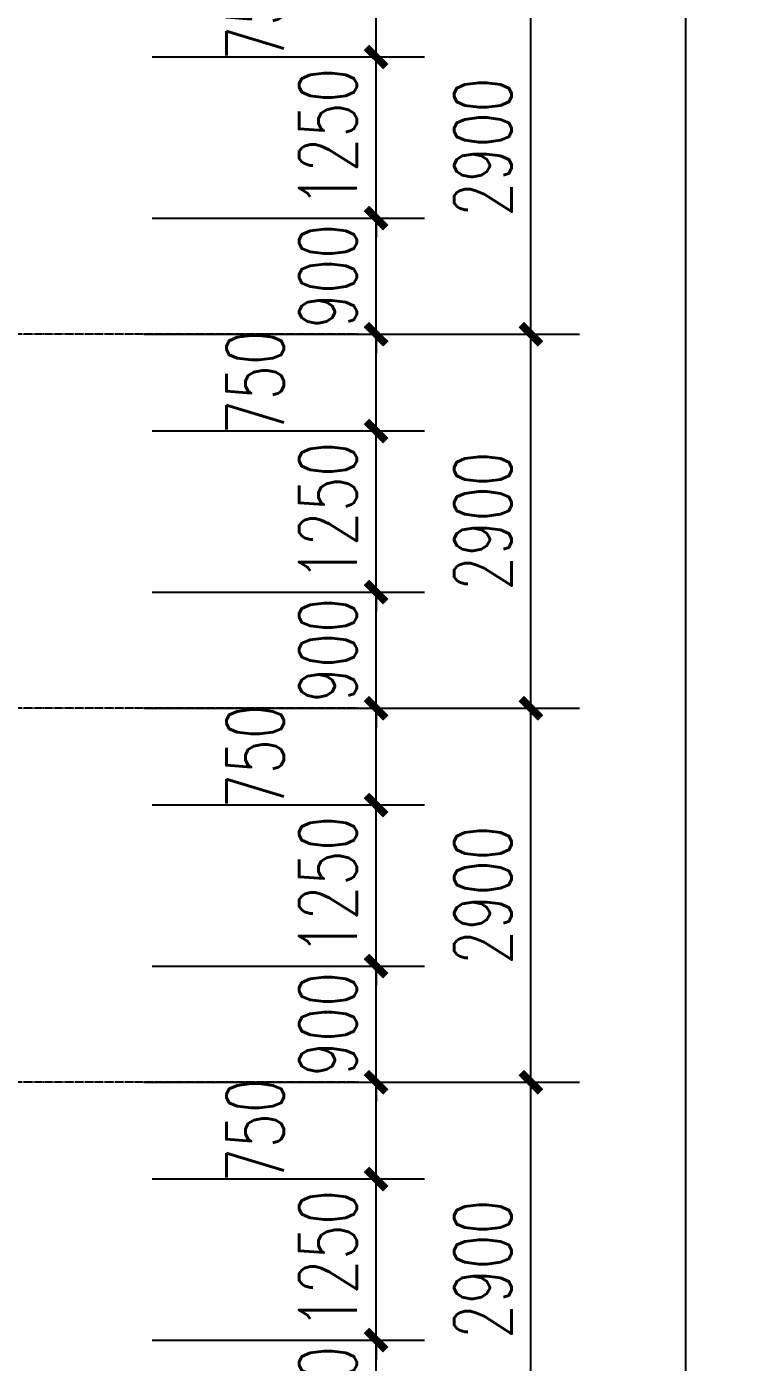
# Model space of a CAD drawing. Header units: millimetres. Extents: x 43 to 235305, y 0 to 139712.
# Drawn here: x 132027 to 137509, y 26020 to 36375 of the extents above; entities that cross this region are included whole.
import ezdxf

# ---------------------------------------------------------------- set-up
doc = ezdxf.new("R2010")
doc.units = ezdxf.units.MM
doc.linetypes.add('DOTE', pattern=[2.42, 2, -0.2, 0.02, -0.2])
for name, color, linetype in [('A-AXIS', 1, 'DOTE'), ('A-DRWD-DIMS', 144, 'Continuous'), ('AXIS', 3, 'Continuous'), ('PUB_DIM', 3, 'Continuous')]:
    doc.layers.add(name, color=color, linetype=linetype)
doc.styles.add('_TCH_DIM_T3', font='SIMPLEX', dxfattribs={"width": 0.705882, "bigfont": 'GBCBIG'})
doc.dimstyles.new('_TCH_ARCH&&150', dxfattribs={"dimtxt": 446.25, "dimasz": 150, "dimexe": 375, "dimexo": 450, "dimgap": 150, "dimtad": 1, "dimdec": 0, "dimzin": 0, "dimdsep": 46, "dimtxsty": '_TCH_DIM_T3', "dimblk": 'ARCHTICK', "dimcen": 0.09, "dimclrt": 7, "dimazin": 2, "dimtfac": 1, "dimtdec": 0, "dimtix": 1, "dimtmove": 2, "dimatfit": 3, "dimfxl": 1, "dimtolj": 1, "dimtzin": 0, "dimarcsym": 0})

# ---------------------------------------------------------------- blocks, each defined once
blk = doc.blocks.new('_ArchTick')
at = {"color": 0, "linetype": 'ByBlock', "const_width": 0.4}
blk.add_lwpolyline([(-0.5, -0.5), (0.5, 0.5)], dxfattribs=at)
blk = doc.blocks.new('*D3922')
at = {"layer": 'AXIS', "color": 0, "lineweight": -2, "transparency": 16777216}
for p, q in [((132934, 28191), (136309, 28191)), ((135934, 25291), (135934, 28191)), ((132934, 25291), (136309, 25291))]:
    blk.add_line(p, q, dxfattribs=at)
at = {"layer": 'Defpoints', "color": 0, "transparency": 16777216}
for p in [(132484, 28191), (135934, 28191), (132484, 25291)]:
    blk.add_point(p, dxfattribs=at)
at = {"layer": 'AXIS', "color": 0, "lineweight": -2, "transparency": 16777216, "xscale": 150, "yscale": 150, "zscale": 150}
for p, rotation in [((135934, 28191), 90), ((135934, 25291), 270)]:
    blk.add_blockref('_ArchTick', p, dxfattribs=dict(at, rotation=rotation))
at = {"layer": 'AXIS', "color": 7, "transparency": 16777216, "insert": (135561, 26741), "char_height": 446.2, "attachment_point": 5, "rotation": 90, "style": '_TCH_DIM_T3'}
blk.add_mtext('\\A1;2900', dxfattribs=at)
blk = doc.blocks.new('*D3923')
at = {"layer": 'AXIS', "color": 0, "lineweight": -2, "transparency": 16777216}
for p, q in [((132934, 31091), (136309, 31091)), ((135934, 28191), (135934, 31091)), ((132934, 28191), (136309, 28191))]:
    blk.add_line(p, q, dxfattribs=at)
at = {"layer": 'Defpoints', "color": 0, "transparency": 16777216}
for p in [(132484, 31091), (135934, 31091), (132484, 28191)]:
    blk.add_point(p, dxfattribs=at)
at = {"layer": 'AXIS', "color": 0, "lineweight": -2, "transparency": 16777216, "xscale": 150, "yscale": 150, "zscale": 150}
for p, rotation in [((135934, 31091), 90), ((135934, 28191), 270)]:
    blk.add_blockref('_ArchTick', p, dxfattribs=dict(at, rotation=rotation))
at = {"layer": 'AXIS', "color": 7, "transparency": 16777216, "insert": (135561, 29641), "char_height": 446.2, "attachment_point": 5, "rotation": 90, "style": '_TCH_DIM_T3'}
blk.add_mtext('\\A1;2900', dxfattribs=at)
blk = doc.blocks.new('*D3924')
at = {"layer": 'AXIS', "color": 0, "lineweight": -2, "transparency": 16777216}
for p, q in [((132934, 33991), (136309, 33991)), ((135934, 31091), (135934, 33991)), ((132934, 31091), (136309, 31091))]:
    blk.add_line(p, q, dxfattribs=at)
at = {"layer": 'Defpoints', "color": 0, "transparency": 16777216}
for p in [(132484, 33991), (135934, 33991), (132484, 31091)]:
    blk.add_point(p, dxfattribs=at)
at = {"layer": 'AXIS', "color": 0, "lineweight": -2, "transparency": 16777216, "xscale": 150, "yscale": 150, "zscale": 150}
for p, rotation in [((135934, 33991), 90), ((135934, 31091), 270)]:
    blk.add_blockref('_ArchTick', p, dxfattribs=dict(at, rotation=rotation))
at = {"layer": 'AXIS', "color": 7, "transparency": 16777216, "insert": (135561, 32541), "char_height": 446.2, "attachment_point": 5, "rotation": 90, "style": '_TCH_DIM_T3'}
blk.add_mtext('\\A1;2900', dxfattribs=at)
blk = doc.blocks.new('*D3925')
at = {"layer": 'AXIS', "color": 0, "lineweight": -2, "transparency": 16777216}
for p, q in [((132934, 36891), (136309, 36891)), ((135934, 33991), (135934, 36891)), ((132934, 33991), (136309, 33991))]:
    blk.add_line(p, q, dxfattribs=at)
at = {"layer": 'Defpoints', "color": 0, "transparency": 16777216}
for p in [(132484, 36891), (135934, 36891), (132484, 33991)]:
    blk.add_point(p, dxfattribs=at)
at = {"layer": 'AXIS', "color": 0, "lineweight": -2, "transparency": 16777216, "xscale": 150, "yscale": 150, "zscale": 150}
for p, rotation in [((135934, 36891), 90), ((135934, 33991), 270)]:
    blk.add_blockref('_ArchTick', p, dxfattribs=dict(at, rotation=rotation))
at = {"layer": 'AXIS', "color": 7, "transparency": 16777216, "insert": (135561, 35441), "char_height": 446.2, "attachment_point": 5, "rotation": 90, "style": '_TCH_DIM_T3'}
blk.add_mtext('\\A1;2900', dxfattribs=at)
blk = doc.blocks.new('*D3961')
at = {"layer": 'Defpoints', "color": 0, "transparency": 16777216}
for p in [(132484, 129691), (137134, 129691), (132484, 11191)]:
    blk.add_point(p, dxfattribs=at)
at = {"layer": 'PUB_DIM', "color": 0, "lineweight": -2, "transparency": 16777216}
for p, q in [((132934, 129691), (137509, 129691)), ((137134, 11191), (137134, 129691)), ((132934, 11191), (137509, 11191))]:
    blk.add_line(p, q, dxfattribs=at)
at = {"layer": 'PUB_DIM', "color": 0, "lineweight": -2, "transparency": 16777216, "xscale": 150, "yscale": 150, "zscale": 150}
for p, rotation in [((137134, 129691), 90), ((137134, 11191), 270)]:
    blk.add_blockref('_ArchTick', p, dxfattribs=dict(at, rotation=rotation))
at = {"layer": 'PUB_DIM', "color": 7, "transparency": 16777216, "insert": (136761, 70441), "char_height": 446.2, "attachment_point": 5, "rotation": 90, "style": '_TCH_DIM_T3'}
blk.add_mtext('\\A1;118500', dxfattribs=at)
blk = doc.blocks.new('*D3606')
at = {"layer": 'A-DRWD-DIMS', "color": 0, "lineweight": -2, "transparency": 16777216}
for p, q in [((134734, 26191), (134734, 26341)), ((132998, 26191), (135109, 26191)), ((134734, 25291), (134734, 26191)), ((132998, 25291), (135109, 25291)), ((134734, 25291), (134734, 25141))]:
    blk.add_line(p, q, dxfattribs=at)
at = {"layer": 'Defpoints', "color": 0, "transparency": 16777216}
for p in [(132548, 26191), (134734, 26191), (132548, 25291)]:
    blk.add_point(p, dxfattribs=at)
at = {"layer": 'A-DRWD-DIMS', "color": 0, "lineweight": -2, "transparency": 16777216, "xscale": 150, "yscale": 150, "zscale": 150}
for p, rotation in [((134734, 26191), 270), ((134734, 25291), 90)]:
    blk.add_blockref('_ArchTick', p, dxfattribs=dict(at, rotation=rotation))
at = {"layer": 'A-DRWD-DIMS', "color": 7, "transparency": 16777216, "insert": (134361, 25741), "char_height": 446.2, "attachment_point": 5, "rotation": 90, "style": '_TCH_DIM_T3'}
blk.add_mtext('\\A1;900', dxfattribs=at)
blk = doc.blocks.new('*D3607')
at = {"layer": 'A-DRWD-DIMS', "color": 0, "lineweight": -2, "transparency": 16777216}
for p, q in [((134734, 27441), (134734, 27591)), ((132998, 27441), (135109, 27441)), ((134734, 26191), (134734, 27441)), ((132998, 26191), (135109, 26191)), ((134734, 26191), (134734, 26041))]:
    blk.add_line(p, q, dxfattribs=at)
at = {"layer": 'Defpoints', "color": 0, "transparency": 16777216}
for p in [(132548, 27441), (134734, 27441), (132548, 26191)]:
    blk.add_point(p, dxfattribs=at)
at = {"layer": 'A-DRWD-DIMS', "color": 0, "lineweight": -2, "transparency": 16777216, "xscale": 150, "yscale": 150, "zscale": 150}
for p, rotation in [((134734, 27441), 270), ((134734, 26191), 90)]:
    blk.add_blockref('_ArchTick', p, dxfattribs=dict(at, rotation=rotation))
at = {"layer": 'A-DRWD-DIMS', "color": 7, "transparency": 16777216, "insert": (134361, 26816), "char_height": 446.2, "attachment_point": 5, "rotation": 90, "style": '_TCH_DIM_T3'}
blk.add_mtext('\\A1;1250', dxfattribs=at)
blk = doc.blocks.new('*D3608')
at = {"layer": 'A-DRWD-DIMS', "color": 0, "lineweight": -2, "transparency": 16777216}
for p, q in [((132998, 28191), (135109, 28191)), ((134734, 27441), (134734, 28191)), ((132998, 27441), (135109, 27441))]:
    blk.add_line(p, q, dxfattribs=at)
at = {"layer": 'Defpoints', "color": 0, "transparency": 16777216}
for p in [(132548, 28191), (134734, 28191), (132548, 27441)]:
    blk.add_point(p, dxfattribs=at)
at = {"layer": 'A-DRWD-DIMS', "color": 0, "lineweight": -2, "transparency": 16777216, "xscale": 150, "yscale": 150, "zscale": 150}
for p, rotation in [((134734, 28191), 90), ((134734, 27441), 270)]:
    blk.add_blockref('_ArchTick', p, dxfattribs=dict(at, rotation=rotation))
at = {"layer": 'A-DRWD-DIMS', "color": 7, "transparency": 16777216, "insert": (133797, 27816), "char_height": 446.2, "attachment_point": 5, "rotation": 90, "style": '_TCH_DIM_T3'}
blk.add_mtext('\\A1;750', dxfattribs=at)
blk = doc.blocks.new('*D3609')
at = {"layer": 'A-DRWD-DIMS', "color": 0, "lineweight": -2, "transparency": 16777216}
for p, q in [((134734, 29091), (134734, 29241)), ((132998, 29091), (135109, 29091)), ((134734, 28191), (134734, 29091)), ((132998, 28191), (135109, 28191)), ((134734, 28191), (134734, 28041))]:
    blk.add_line(p, q, dxfattribs=at)
at = {"layer": 'Defpoints', "color": 0, "transparency": 16777216}
for p in [(132548, 29091), (134734, 29091), (132548, 28191)]:
    blk.add_point(p, dxfattribs=at)
at = {"layer": 'A-DRWD-DIMS', "color": 0, "lineweight": -2, "transparency": 16777216, "xscale": 150, "yscale": 150, "zscale": 150}
for p, rotation in [((134734, 29091), 270), ((134734, 28191), 90)]:
    blk.add_blockref('_ArchTick', p, dxfattribs=dict(at, rotation=rotation))
at = {"layer": 'A-DRWD-DIMS', "color": 7, "transparency": 16777216, "insert": (134361, 28641), "char_height": 446.2, "attachment_point": 5, "rotation": 90, "style": '_TCH_DIM_T3'}
blk.add_mtext('\\A1;900', dxfattribs=at)
blk = doc.blocks.new('*D3610')
at = {"layer": 'A-DRWD-DIMS', "color": 0, "lineweight": -2, "transparency": 16777216}
for p, q in [((134734, 30341), (134734, 30491)), ((132998, 30341), (135109, 30341)), ((134734, 29091), (134734, 30341)), ((132998, 29091), (135109, 29091)), ((134734, 29091), (134734, 28941))]:
    blk.add_line(p, q, dxfattribs=at)
at = {"layer": 'Defpoints', "color": 0, "transparency": 16777216}
for p in [(132548, 30341), (134734, 30341), (132548, 29091)]:
    blk.add_point(p, dxfattribs=at)
at = {"layer": 'A-DRWD-DIMS', "color": 0, "lineweight": -2, "transparency": 16777216, "xscale": 150, "yscale": 150, "zscale": 150}
for p, rotation in [((134734, 30341), 270), ((134734, 29091), 90)]:
    blk.add_blockref('_ArchTick', p, dxfattribs=dict(at, rotation=rotation))
at = {"layer": 'A-DRWD-DIMS', "color": 7, "transparency": 16777216, "insert": (134361, 29716), "char_height": 446.2, "attachment_point": 5, "rotation": 90, "style": '_TCH_DIM_T3'}
blk.add_mtext('\\A1;1250', dxfattribs=at)
blk = doc.blocks.new('*D3611')
at = {"layer": 'A-DRWD-DIMS', "color": 0, "lineweight": -2, "transparency": 16777216}
for p, q in [((132998, 31091), (135109, 31091)), ((134734, 30341), (134734, 31091)), ((132998, 30341), (135109, 30341))]:
    blk.add_line(p, q, dxfattribs=at)
at = {"layer": 'Defpoints', "color": 0, "transparency": 16777216}
for p in [(132548, 31091), (134734, 31091), (132548, 30341)]:
    blk.add_point(p, dxfattribs=at)
at = {"layer": 'A-DRWD-DIMS', "color": 0, "lineweight": -2, "transparency": 16777216, "xscale": 150, "yscale": 150, "zscale": 150}
for p, rotation in [((134734, 31091), 90), ((134734, 30341), 270)]:
    blk.add_blockref('_ArchTick', p, dxfattribs=dict(at, rotation=rotation))
at = {"layer": 'A-DRWD-DIMS', "color": 7, "transparency": 16777216, "insert": (133797, 30716), "char_height": 446.2, "attachment_point": 5, "rotation": 90, "style": '_TCH_DIM_T3'}
blk.add_mtext('\\A1;750', dxfattribs=at)
blk = doc.blocks.new('*D3612')
at = {"layer": 'A-DRWD-DIMS', "color": 0, "lineweight": -2, "transparency": 16777216}
for p, q in [((134734, 31991), (134734, 32141)), ((132998, 31991), (135109, 31991)), ((134734, 31091), (134734, 31991)), ((132998, 31091), (135109, 31091)), ((134734, 31091), (134734, 30941))]:
    blk.add_line(p, q, dxfattribs=at)
at = {"layer": 'Defpoints', "color": 0, "transparency": 16777216}
for p in [(132548, 31991), (134734, 31991), (132548, 31091)]:
    blk.add_point(p, dxfattribs=at)
at = {"layer": 'A-DRWD-DIMS', "color": 0, "lineweight": -2, "transparency": 16777216, "xscale": 150, "yscale": 150, "zscale": 150}
for p, rotation in [((134734, 31991), 270), ((134734, 31091), 90)]:
    blk.add_blockref('_ArchTick', p, dxfattribs=dict(at, rotation=rotation))
at = {"layer": 'A-DRWD-DIMS', "color": 7, "transparency": 16777216, "insert": (134361, 31541), "char_height": 446.2, "attachment_point": 5, "rotation": 90, "style": '_TCH_DIM_T3'}
blk.add_mtext('\\A1;900', dxfattribs=at)
blk = doc.blocks.new('*D3613')
at = {"layer": 'A-DRWD-DIMS', "color": 0, "lineweight": -2, "transparency": 16777216}
for p, q in [((134734, 33241), (134734, 33391)), ((132998, 33241), (135109, 33241)), ((134734, 31991), (134734, 33241)), ((132998, 31991), (135109, 31991)), ((134734, 31991), (134734, 31841))]:
    blk.add_line(p, q, dxfattribs=at)
at = {"layer": 'Defpoints', "color": 0, "transparency": 16777216}
for p in [(132548, 33241), (134734, 33241), (132548, 31991)]:
    blk.add_point(p, dxfattribs=at)
at = {"layer": 'A-DRWD-DIMS', "color": 0, "lineweight": -2, "transparency": 16777216, "xscale": 150, "yscale": 150, "zscale": 150}
for p, rotation in [((134734, 33241), 270), ((134734, 31991), 90)]:
    blk.add_blockref('_ArchTick', p, dxfattribs=dict(at, rotation=rotation))
at = {"layer": 'A-DRWD-DIMS', "color": 7, "transparency": 16777216, "insert": (134361, 32616), "char_height": 446.2, "attachment_point": 5, "rotation": 90, "style": '_TCH_DIM_T3'}
blk.add_mtext('\\A1;1250', dxfattribs=at)
blk = doc.blocks.new('*D3614')
at = {"layer": 'A-DRWD-DIMS', "color": 0, "lineweight": -2, "transparency": 16777216}
for p, q in [((132998, 33991), (135109, 33991)), ((134734, 33241), (134734, 33991)), ((132998, 33241), (135109, 33241))]:
    blk.add_line(p, q, dxfattribs=at)
at = {"layer": 'Defpoints', "color": 0, "transparency": 16777216}
for p in [(132548, 33991), (134734, 33991), (132548, 33241)]:
    blk.add_point(p, dxfattribs=at)
at = {"layer": 'A-DRWD-DIMS', "color": 0, "lineweight": -2, "transparency": 16777216, "xscale": 150, "yscale": 150, "zscale": 150}
for p, rotation in [((134734, 33991), 90), ((134734, 33241), 270)]:
    blk.add_blockref('_ArchTick', p, dxfattribs=dict(at, rotation=rotation))
at = {"layer": 'A-DRWD-DIMS', "color": 7, "transparency": 16777216, "insert": (133797, 33616), "char_height": 446.2, "attachment_point": 5, "rotation": 90, "style": '_TCH_DIM_T3'}
blk.add_mtext('\\A1;750', dxfattribs=at)
blk = doc.blocks.new('*D3615')
at = {"layer": 'A-DRWD-DIMS', "color": 0, "lineweight": -2, "transparency": 16777216}
for p, q in [((134734, 34891), (134734, 35041)), ((132998, 34891), (135109, 34891)), ((134734, 33991), (134734, 34891)), ((132998, 33991), (135109, 33991)), ((134734, 33991), (134734, 33841))]:
    blk.add_line(p, q, dxfattribs=at)
at = {"layer": 'Defpoints', "color": 0, "transparency": 16777216}
for p in [(132548, 34891), (134734, 34891), (132548, 33991)]:
    blk.add_point(p, dxfattribs=at)
at = {"layer": 'A-DRWD-DIMS', "color": 0, "lineweight": -2, "transparency": 16777216, "xscale": 150, "yscale": 150, "zscale": 150}
for p, rotation in [((134734, 34891), 270), ((134734, 33991), 90)]:
    blk.add_blockref('_ArchTick', p, dxfattribs=dict(at, rotation=rotation))
at = {"layer": 'A-DRWD-DIMS', "color": 7, "transparency": 16777216, "insert": (134361, 34441), "char_height": 446.2, "attachment_point": 5, "rotation": 90, "style": '_TCH_DIM_T3'}
blk.add_mtext('\\A1;900', dxfattribs=at)
blk = doc.blocks.new('*D3616')
at = {"layer": 'A-DRWD-DIMS', "color": 0, "lineweight": -2, "transparency": 16777216}
for p, q in [((134734, 36141), (134734, 36291)), ((132998, 36141), (135109, 36141)), ((134734, 34891), (134734, 36141)), ((132998, 34891), (135109, 34891)), ((134734, 34891), (134734, 34741))]:
    blk.add_line(p, q, dxfattribs=at)
at = {"layer": 'Defpoints', "color": 0, "transparency": 16777216}
for p in [(132548, 36141), (134734, 36141), (132548, 34891)]:
    blk.add_point(p, dxfattribs=at)
at = {"layer": 'A-DRWD-DIMS', "color": 0, "lineweight": -2, "transparency": 16777216, "xscale": 150, "yscale": 150, "zscale": 150}
for p, rotation in [((134734, 36141), 270), ((134734, 34891), 90)]:
    blk.add_blockref('_ArchTick', p, dxfattribs=dict(at, rotation=rotation))
at = {"layer": 'A-DRWD-DIMS', "color": 7, "transparency": 16777216, "insert": (134361, 35516), "char_height": 446.2, "attachment_point": 5, "rotation": 90, "style": '_TCH_DIM_T3'}
blk.add_mtext('\\A1;1250', dxfattribs=at)
blk = doc.blocks.new('*D3617')
at = {"layer": 'A-DRWD-DIMS', "color": 0, "lineweight": -2, "transparency": 16777216}
for p, q in [((132998, 36891), (135109, 36891)), ((134734, 36141), (134734, 36891)), ((132998, 36141), (135109, 36141))]:
    blk.add_line(p, q, dxfattribs=at)
at = {"layer": 'Defpoints', "color": 0, "transparency": 16777216}
for p in [(132548, 36891), (134734, 36891), (132548, 36141)]:
    blk.add_point(p, dxfattribs=at)
at = {"layer": 'A-DRWD-DIMS', "color": 0, "lineweight": -2, "transparency": 16777216, "xscale": 150, "yscale": 150, "zscale": 150}
for p, rotation in [((134734, 36891), 90), ((134734, 36141), 270)]:
    blk.add_blockref('_ArchTick', p, dxfattribs=dict(at, rotation=rotation))
at = {"layer": 'A-DRWD-DIMS', "color": 7, "transparency": 16777216, "insert": (133797, 36516), "char_height": 446.2, "attachment_point": 5, "rotation": 90, "style": '_TCH_DIM_T3'}
blk.add_mtext('\\A1;750', dxfattribs=at)

msp = doc.modelspace()

# ---------------------------------------------------------------- linework, layer by layer
at = {"layer": 'A-AXIS'}
for p, q in [((134593.1, 33991.3), (99475.8, 33991.3)), ((134593.1, 31091.3), (99475.8, 31091.3)), ((134593.1, 28191.3), (99475.8, 28191.3))]:
    msp.add_line(p, q, dxfattribs=at)

# ---------------------------------------------------------------- dimensions: what is measured, and where the dimension line sits
at = {"layer": 'A-DRWD-DIMS'}
for base, p1, p2, picture, middle in [((134734.2, 36891.3), (132548.3, 36141.3), (132548.3, 36891.3), '*D3617', (133796.7, 36516.3)), ((134734.2, 33991.3), (132548.3, 33241.3), (132548.3, 33991.3), '*D3614', (133796.7, 33616.3)), ((134734.2, 31091.3), (132548.3, 30341.3), (132548.3, 31091.3), '*D3611', (133796.7, 30716.3)), ((134734.2, 28191.3), (132548.3, 27441.3), (132548.3, 28191.3), '*D3608', (133796.7, 27816.3))]:
    dim = msp.add_linear_dim(base=base, p1=p1, p2=p2, angle=90, dimstyle='_TCH_ARCH&&150', dxfattribs=at)
    dim.commit()
    dim.dimension.update_dxf_attribs({"geometry": picture, "text_midpoint": middle, "dimtype": 161})
for p1, p2, picture, middle in [((132548.3, 34891.3), (132548.3, 36141.3), '*D3616', (134361.1, 35516.3)), ((132548.3, 33991.3), (132548.3, 34891.3), '*D3615', (134361.1, 34441.3)), ((132548.3, 31991.3), (132548.3, 33241.3), '*D3613', (134361.1, 32616.3)), ((132548.3, 31091.3), (132548.3, 31991.3), '*D3612', (134361.1, 31541.3)), ((132548.3, 29091.3), (132548.3, 30341.3), '*D3610', (134361.1, 29716.3)), ((132548.3, 28191.3), (132548.3, 29091.3), '*D3609', (134361.1, 28641.3)), ((132548.3, 26191.3), (132548.3, 27441.3), '*D3607', (134361.1, 26816.3)), ((132548.3, 25291.3), (132548.3, 26191.3), '*D3606', (134361.1, 25741.3))]:
    dim = msp.add_aligned_dim(p1=p1, p2=p2, distance=-2186, dimstyle='_TCH_ARCH&&150', dxfattribs=at)
    dim.commit()
    dim.dimension.update_dxf_attribs({"geometry": picture, "text_midpoint": middle})
at = {"layer": 'AXIS'}
for p1, p2, picture, middle in [((132484.2, 33991.3), (132484.2, 36891.3), '*D3925', (135561.1, 35441.3)), ((132484.2, 31091.3), (132484.2, 33991.3), '*D3924', (135561.1, 32541.3)), ((132484.2, 28191.3), (132484.2, 31091.3), '*D3923', (135561.1, 29641.3)), ((132484.2, 25291.3), (132484.2, 28191.3), '*D3922', (135561.1, 26741.3))]:
    dim = msp.add_aligned_dim(p1=p1, p2=p2, distance=-3450, dimstyle='_TCH_ARCH&&150', dxfattribs=at)
    dim.commit()
    dim.dimension.update_dxf_attribs({"geometry": picture, "text_midpoint": middle})
at = {"layer": 'PUB_DIM'}
dim = msp.add_aligned_dim(p1=(132484.2, 11191.3), p2=(132484.2, 129691.3), distance=-4650, dimstyle='_TCH_ARCH&&150', dxfattribs=at)
dim.commit()
dim.dimension.update_dxf_attribs({"geometry": '*D3961', "text_midpoint": (136761.1, 70441.3)})

doc.saveas('drawing.dxf')
